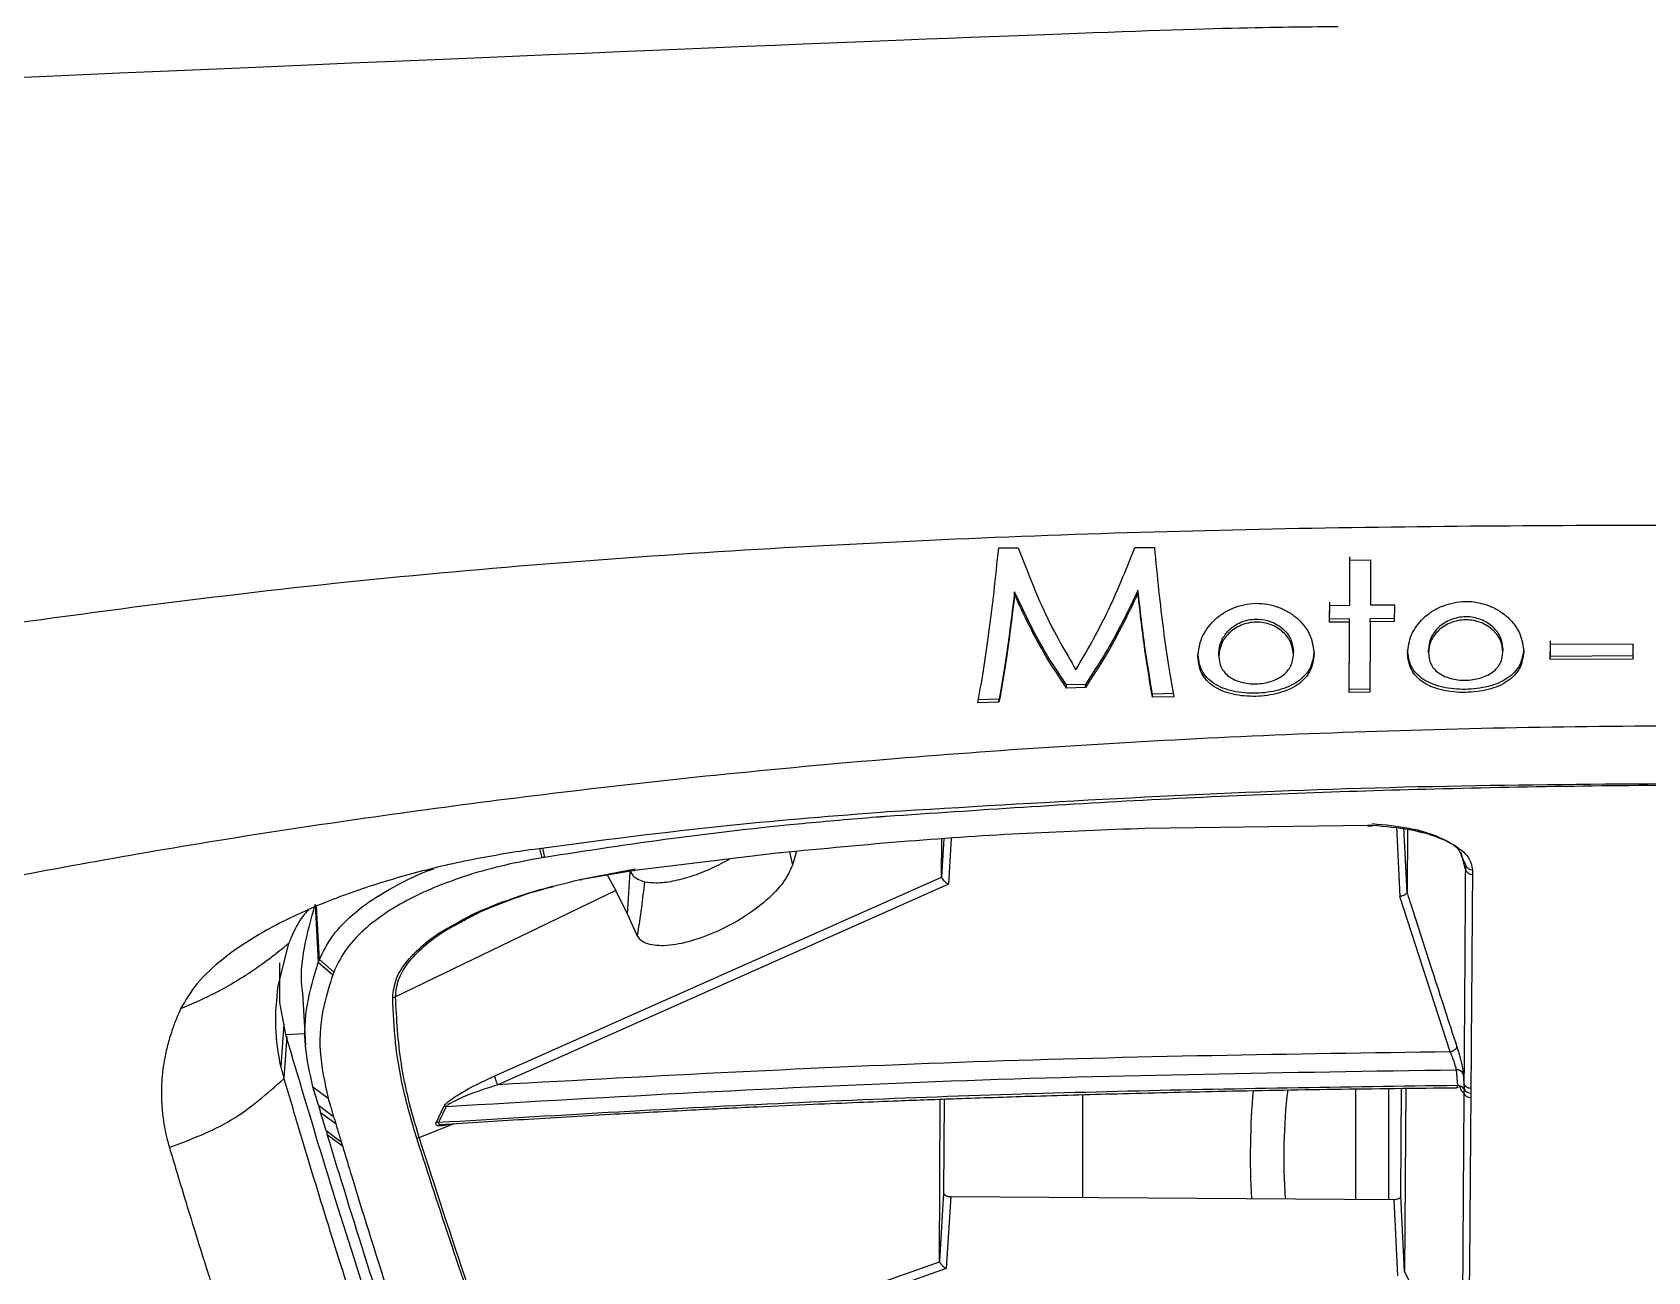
# Model space of a CAD drawing. Extents: x 832 to 912, y 781 to 934.
# Drawn here: x 847.507 to 851.958, y 874.417 to 877.831 of the extents above; entities that cross this region are included whole.
import ezdxf

# ---------------------------------------------------------------- set-up
doc = ezdxf.new("R2010")
doc.units = 0
doc.header["$MEASUREMENT"] = 0
doc.layers.add('1', color=4, linetype='Continuous')

# ---------------------------------------------------------------- blocks, each defined once
blk = doc.blocks.new('2026 SOVEREIGN HL')
at = {"layer": '1', "color": 3, "linetype": 'Continuous', "lineweight": 25}
for p, q in [((18.4408, 79.3167), (18.4945, 79.3167)), ((18.8161, 79.3175), (18.8698, 79.3177)), ((19.4078, 79.167), (19.4086, 79.2913)), ((19.4078, 79.1586), (19.4085, 79.2829)), ((19.4085, 79.2829), (19.4655, 79.2831)), ((19.4655, 79.2831), (19.4647, 79.1592)), ((18.4846, 79.1869), (18.4846, 79.1953)), ((18.8245, 79.1911), (18.8245, 79.1995)), ((19.3525, 79.1198), (19.3528, 79.1665)), ((19.3525, 79.1114), (19.3527, 79.1581)), ((19.3527, 79.1581), (19.4078, 79.1586)), ((19.4078, 79.1586), (19.4078, 79.167)), ((19.4647, 79.1592), (19.5309, 79.1598)), ((19.5309, 79.1598), (19.5306, 79.1134)), ((19.4075, 79.1205), (19.3525, 79.1198)), ((19.3525, 79.1114), (19.3525, 79.1198)), ((19.4075, 79.1121), (19.3525, 79.1114)), ((19.4075, 79.1121), (19.4075, 79.1205)), ((19.5307, 79.1218), (19.4645, 79.1211)), ((19.4645, 79.1127), (19.4645, 79.1211)), ((19.5306, 79.1134), (19.4645, 79.1127)), ((19.9606, 79.0091), (19.9609, 79.0515)), ((19.9607, 79.0175), (19.9609, 79.0599)), ((19.9609, 79.0515), (20.1882, 79.0524)), ((20.1882, 79.0524), (20.1879, 79.0102)), ((19.0471, 79.0183), (19.0472, 79.0267)), ((19.2528, 79.0221), (19.2529, 79.0305)), ((19.6245, 79.0274), (19.6246, 79.0358)), ((19.8302, 79.0294), (19.8303, 79.0378)), ((19.9606, 79.0091), (19.9607, 79.0175)), ((20.1879, 79.0102), (19.9606, 79.0091)), ((20.188, 79.0186), (19.9607, 79.0175)), ((18.6796, 78.9403), (18.6278, 78.9387)), ((18.6278, 78.9304), (18.6278, 78.9387)), ((18.6795, 78.9319), (18.6278, 78.9304)), ((18.6795, 78.9319), (18.6796, 78.9403)), ((18.8647, 78.9048), (18.8648, 78.9132)), ((18.9231, 78.9148), (18.8648, 78.9132)), ((19.4063, 78.9178), (19.4064, 78.9262)), ((19.4633, 78.9189), (19.4063, 78.9178)), ((19.4634, 78.9272), (19.4064, 78.9262)), ((18.4415, 78.8912), (18.3832, 78.8891)), ((18.4416, 78.8995), (18.3833, 78.8974)), ((18.4415, 78.8912), (18.4416, 78.8995)), ((18.923, 78.9065), (18.8647, 78.9048)), ((18.2899, 78.5156), (18.2831, 78.4101)), ((18.2831, 78.4101), (18.2837, 78.5151)), ((18.3102, 78.5169), (18.302, 78.3903)), ((18.8446, 78.5444), (19.4575, 78.5524)), ((19.4568, 78.551), (19.4706, 78.5509)), ((19.4575, 78.5524), (19.4713, 78.5524)), ((19.5364, 78.5487), (19.5462, 78.3562)), ((19.5658, 78.3673), (19.5567, 78.5462)), ((19.567, 78.5449), (19.5658, 78.3673)), ((17.1757, 78.4884), (17.1816, 78.4626)), ((17.184, 78.4894), (17.1896, 78.4639)), ((17.4369, 78.4288), (17.838, 78.4769)), ((17.8641, 78.4793), (17.8727, 78.4426)), ((17.8839, 78.4811), (17.8727, 78.4426)), ((19.7265, 78.4306), (19.7146, 78.4773)), ((19.7152, 78.4687), (19.7266, 78.4434)), ((17.2869, 78.4026), (17.4369, 78.4288)), ((17.2915, 78.404), (17.4389, 78.4318)), ((17.4176, 78.307), (17.4258, 78.4245)), ((19.7266, 78.4434), (19.7265, 78.4306)), ((19.7461, 78.4291), (19.746, 78.4163)), ((17.0525, 77.862), (18.2832, 78.409)), ((18.302, 78.3903), (17.0609, 77.8375)), ((17.362, 78.4157), (17.3862, 78.3727)), ((18.2832, 78.409), (18.2831, 78.4101)), ((16.5575, 78.334), (16.5662, 78.1748)), ((17.3862, 78.3727), (16.7789, 78.0801)), ((17.4176, 78.307), (17.3862, 78.3727)), ((19.6844, 77.9282), (19.5462, 78.3562)), ((16.5692, 78.1823), (16.5612, 78.3281)), ((17.4447, 78.2483), (17.4176, 78.307)), ((16.4556, 78.1091), (16.4851, 78.2275)), ((16.4598, 78.0642), (16.4606, 78.173)), ((16.5692, 78.1823), (16.5662, 78.1748)), ((16.5662, 78.1748), (16.6058, 78.14)), ((16.6086, 78.1474), (16.5692, 78.1823)), ((16.6086, 78.1474), (16.6058, 78.14)), ((16.5229, 78.0906), (16.531, 77.9462)), ((16.4766, 77.9757), (16.4598, 78.0642)), ((16.471, 78.0053), (16.4628, 77.8874)), ((16.4766, 77.9757), (16.5292, 77.9789)), ((16.4791, 77.9701), (16.4712, 77.8552)), ((16.4788, 77.9677), (16.4766, 77.9757)), ((19.7015, 77.8787), (19.7046, 77.8353)), ((19.7206, 77.8673), (19.7226, 77.8401)), ((16.5666, 77.781), (16.5515, 77.8316)), ((16.5515, 77.8315), (16.5931, 77.8006)), ((18.6719, 77.8101), (18.6719, 77.5268)), ((19.4236, 77.8259), (19.4236, 77.5221)), ((19.516, 77.5215), (19.516, 77.827)), ((19.5489, 77.5321), (19.5505, 77.8275)), ((19.5623, 77.8276), (19.5591, 77.3225)), ((19.7024, 77.8293), (19.7036, 77.83)), ((19.7043, 77.8303), (19.7074, 77.8318)), ((19.723, 77.8257), (19.7224, 77.8149)), ((19.7226, 77.8401), (19.723, 77.8257)), ((19.7416, 77.8275), (19.7413, 77.8148)), ((19.7413, 77.8148), (19.7414, 77.8023)), ((16.5666, 77.781), (16.6082, 77.75)), ((16.5666, 77.781), (16.5724, 77.7613)), ((16.5724, 77.7613), (16.614, 77.7303)), ((16.5875, 77.7113), (16.5724, 77.7613)), ((16.8907, 77.7325), (16.9116, 77.7771)), ((16.9186, 77.7778), (16.8976, 77.7331)), ((16.9186, 77.7778), (16.9116, 77.7771)), ((18.2773, 77.3514), (18.2797, 77.7976)), ((18.2905, 77.798), (18.2891, 77.5401)), ((16.5875, 77.7113), (16.6291, 77.6804)), ((16.5875, 77.7113), (16.5908, 77.7003)), ((16.8442, 77.6921), (16.9385, 77.7301)), ((16.5908, 77.7003), (16.6324, 77.6693)), ((18.2891, 77.5401), (18.2773, 77.3514)), ((19.5591, 77.3225), (19.5489, 77.5321)), ((18.3085, 77.5292), (18.2961, 77.331)), ((18.3085, 77.5292), (19.5293, 77.5214)), ((19.5293, 77.5214), (19.5395, 77.3111)), ((17.3587, 77.0254), (18.2775, 77.3498)), ((18.2961, 77.331), (17.3655, 77.0018)), ((18.2775, 77.3498), (18.2773, 77.3514)), ((19.5591, 77.3225), (19.6874, 77.067))]:
    blk.add_line(p, q, dxfattribs=at)
at = {"layer": '1', "color": 3, "linetype": 'Continuous', "lineweight": 25, "flags": 128}
for points in [[(18.8446, 78.5444), (18.8445, 78.5435), (18.8444, 78.543), (18.8443, 78.543), (18.8442, 78.5434), (18.8441, 78.5442), (18.8441, 78.5442)], [(17.4369, 78.4288), (17.4373, 78.4281), (17.4377, 78.4277), (17.438, 78.4276), (17.4383, 78.4278), (17.4385, 78.4283), (17.4386, 78.4288)]]:
    blk.add_lwpolyline(points, dxfattribs=at)
at = {"layer": '1', "color": 3, "linetype": 'Continuous', "lineweight": 25}
for centre, radius, start, end in [((19.7453, 78.4357), 0.0194, 195.1894, 272.3297), ((19.7453, 78.4485), 0.0194, 195.175, 272.3507), ((16.7693, 78.0986), 0.0209, 274.9616, 297.6493), ((19.7031, 77.8596), 0.0191, 23.72, 94.8132), ((19.7061, 77.8157), 0.0196, 30.6641, 94.1976), ((19.7407, 77.8219), 0.0196, 201.0292, 272.1141), ((19.7408, 77.8348), 0.0201, 207.1461, 271.2708), ((16.896, 77.7131), 0.0201, 85.3409, 105.3336), ((16.8345, 77.7115), 0.0216, 277.255, 296.5104)]:
    blk.add_arc(centre, radius, start, end, dxfattribs=at)
for centre, major_axis, ratio, start_param, end_param in [((19.4099, 77.6388), (0, 0.7666), 0.360186, 1.329404, 1.722035), ((19.5023, 77.6388), (0, 0.6667), 0.414214, 1.290415, 1.746021)]:
    blk.add_ellipse(centre, major_axis=major_axis, ratio=ratio, start_param=start_param, end_param=end_param, dxfattribs=at)
for points, knots in [([(19.376, 80.7516), (19.3721, 80.7516), (19.0536, 80.7508), (18.7356, 80.7413), (15.4341, 80.5986)], [0, 0, 0, 0, 0.012484, 1, 1, 1, 1]), ([(25.9793, 78.9836), (25.5816, 79.0441), (24.7901, 79.1645), (23.5959, 79.2683), (22.407, 79.3398), (21.219, 79.3744), (20.0393, 79.3814), (18.8671, 79.3659), (17.7013, 79.314), (16.5306, 79.2213), (15.7537, 79.1123), (15.363, 79.0574)], [0, 0, 0, 0, 0.113392, 0.225638, 0.337341, 0.448782, 0.560233, 0.669481, 0.778832, 0.888788, 1, 1, 1, 1]), ([(18.3832, 78.8891), (18.3884, 78.9181), (18.3989, 78.9763), (18.414, 79.0806), (18.4283, 79.194), (18.4366, 79.2757), (18.4408, 79.3167)], [0, 0, 0, 0, 0.249015, 0.49992, 0.74943, 1, 1, 1, 1]), ([(18.4945, 79.3167), (18.5186, 79.2542), (18.5668, 79.1289), (18.6246, 79.03), (18.6536, 78.9805)], [0, 0, 0, 0, 0.498978, 1, 1, 1, 1]), ([(18.6536, 78.9805), (18.6827, 79.0306), (18.7411, 79.1312), (18.7911, 79.2553), (18.8161, 79.3175)], [0, 0, 0, 0, 0.498622, 1, 1, 1, 1]), ([(18.8698, 79.3177), (18.8736, 79.2778), (18.8811, 79.198), (18.8942, 79.0886), (18.9082, 78.9887), (18.9181, 78.9339), (18.923, 78.9065)], [0, 0, 0, 0, 0.250829, 0.500688, 0.74947, 1, 1, 1, 1]), ([(18.4846, 79.1869), (18.4778, 79.1314), (18.4642, 79.0203), (18.4491, 78.9342), (18.4415, 78.8912)], [0, 0, 0, 0, 0.499749, 1, 1, 1, 1]), ([(18.4846, 79.1953), (18.4778, 79.1398), (18.4643, 79.0287), (18.4491, 78.9426), (18.4416, 78.8995)], [0, 0, 0, 0, 0.499751, 1, 1, 1, 1]), ([(18.6278, 78.9387), (18.6028, 78.9761), (18.5525, 79.0509), (18.5073, 79.1471), (18.4846, 79.1953)], [0, 0, 0, 0, 0.498907, 1, 1, 1, 1]), ([(18.6278, 78.9304), (18.6027, 78.9677), (18.5525, 79.0425), (18.5072, 79.1387), (18.4846, 79.1869)], [0, 0, 0, 0, 0.498905, 1, 1, 1, 1]), ([(18.8245, 79.1911), (18.8014, 79.1431), (18.7552, 79.0473), (18.7047, 78.9703), (18.6795, 78.9319)], [0, 0, 0, 0, 0.5009594, 1, 1, 1, 1]), ([(18.8245, 79.1995), (18.8014, 79.1515), (18.7553, 79.0557), (18.7048, 78.9787), (18.6796, 78.9403)], [0, 0, 0, 0, 0.500962, 1, 1, 1, 1]), ([(18.8648, 78.9132), (18.8576, 78.9543), (18.8433, 79.0366), (18.8308, 79.1451), (18.8245, 79.1995)], [0, 0, 0, 0, 0.499172, 1, 1, 1, 1]), ([(18.8647, 78.9048), (18.8575, 78.9459), (18.8432, 79.0282), (18.8307, 79.1368), (18.8245, 79.1911)], [0, 0, 0, 0, 0.499172, 1, 1, 1, 1]), ([(18.9895, 79.0172), (18.9916, 79.0343), (18.9959, 79.0686), (19.0247, 79.1098), (19.0568, 79.1358), (19.0851, 79.1509), (19.1162, 79.1608), (19.1489, 79.1648), (19.1817, 79.162), (19.2131, 79.1533), (19.2419, 79.1392), (19.2746, 79.1143), (19.3038, 79.074), (19.3078, 79.04), (19.3098, 79.023)], [0, 0, 0, 0, 0.124958, 0.249239, 0.312044, 0.374666, 0.437085, 0.499408, 0.561767, 0.624249, 0.686964, 0.749972, 0.874712, 1, 1, 1, 1]), ([(19.5669, 79.0267), (19.5691, 79.0435), (19.5734, 79.077), (19.6024, 79.1173), (19.6346, 79.1424), (19.6631, 79.1569), (19.6941, 79.1664), (19.7268, 79.17), (19.7594, 79.167), (19.7907, 79.1583), (19.8193, 79.1443), (19.8519, 79.1198), (19.8812, 79.0799), (19.8852, 79.0466), (19.8872, 79.0299)], [0, 0, 0, 0, 0.125007, 0.249247, 0.311997, 0.374623, 0.437087, 0.499443, 0.56182, 0.624323, 0.687036, 0.750014, 0.87473, 1, 1, 1, 1]), ([(19.2528, 79.0221), (19.2516, 79.033), (19.2491, 79.0548), (19.2306, 79.0802), (19.2098, 79.096), (19.1914, 79.105), (19.1712, 79.1107), (19.15, 79.1125), (19.1287, 79.1101), (19.1086, 79.1037), (19.0903, 79.0941), (19.0696, 79.0776), (19.0512, 79.0514), (19.0485, 79.0294), (19.0471, 79.0183)], [0, 0, 0, 0, 0.124876, 0.249119, 0.311987, 0.374595, 0.436946, 0.499215, 0.561518, 0.624034, 0.686862, 0.749858, 0.874606, 1, 1, 1, 1]), ([(19.0472, 79.0267), (19.0484, 79.0377), (19.0499, 79.0505), (19.06, 79.0717), (19.071, 79.087), (19.0898, 79.1022), (19.108, 79.1119), (19.1282, 79.1184), (19.1427, 79.1201), (19.1522, 79.1202), (19.1656, 79.12), (19.186, 79.1158), (19.2102, 79.1045), (19.2313, 79.0878), (19.2492, 79.062), (19.2516, 79.0414), (19.2529, 79.0305)], [0, 0, 0, 0, 0.1242737, 0.1452649, 0.2489044, 0.3115629, 0.3740749, 0.4368595, 0.4994065, 0.5017728, 0.5209905, 0.6177473, 0.6832591, 0.7645446, 0.874671, 1, 1, 1, 1]), ([(19.4063, 78.9178), (19.4065, 78.9464), (19.4068, 79.0037), (19.4073, 79.0759), (19.4075, 79.1121)], [0, 0, 0, 0, 0.499928, 1, 1, 1, 1]), ([(19.4064, 78.9262), (19.4066, 78.9548), (19.4069, 79.0121), (19.4073, 79.0843), (19.4075, 79.1205)], [0, 0, 0, 0, 0.499931, 1, 1, 1, 1]), ([(19.4645, 79.1127), (19.4642, 79.0768), (19.4638, 79.0046), (19.4635, 78.9475), (19.4633, 78.9189)], [0, 0, 0, 0, 0.49829, 1, 1, 1, 1]), ([(19.8302, 79.0294), (19.8289, 79.0402), (19.8264, 79.0616), (19.8079, 79.0866), (19.7872, 79.1022), (19.7689, 79.1111), (19.7488, 79.1168), (19.7276, 79.1188), (19.7064, 79.1166), (19.6863, 79.1106), (19.6679, 79.1013), (19.6472, 79.0853), (19.6287, 79.0598), (19.6259, 79.0382), (19.6245, 79.0274)], [0, 0, 0, 0, 0.124906, 0.249148, 0.311991, 0.374599, 0.436977, 0.499263, 0.561575, 0.624081, 0.686881, 0.749877, 0.874626, 1, 1, 1, 1]), ([(19.8303, 79.0378), (19.829, 79.0485), (19.8265, 79.0699), (19.808, 79.095), (19.7873, 79.1106), (19.7689, 79.1195), (19.7488, 79.1252), (19.7277, 79.1272), (19.7065, 79.125), (19.6863, 79.119), (19.668, 79.1097), (19.6472, 79.0937), (19.6287, 79.0682), (19.626, 79.0466), (19.6246, 79.0358)], [0, 0, 0, 0, 0.124906, 0.249149, 0.311991, 0.3746, 0.436979, 0.499265, 0.561577, 0.624081, 0.686885, 0.749881, 0.874631, 1, 1, 1, 1]), ([(19.3098, 79.023), (19.3077, 79.0072), (19.3045, 78.9834), (19.2853, 78.9566), (19.2656, 78.9394), (19.2407, 78.9258), (19.2028, 78.9125), (19.1493, 78.905), (19.0958, 78.9097), (19.0579, 78.9212), (19.0329, 78.9338), (19.0133, 78.9505), (18.9943, 78.977), (18.9914, 79.0011), (18.9895, 79.0172)], [0, 0, 0, 0, 0.1251492, 0.1873969, 0.2497226, 0.3122765, 0.3748796, 0.499699, 0.6243078, 0.6867824, 0.7494157, 0.8119703, 0.8744512, 1, 1, 1, 1]), ([(19.3099, 79.0314), (19.3078, 79.0155), (19.3046, 78.9918), (19.2853, 78.965), (19.2657, 78.9478), (19.2408, 78.9342), (19.2029, 78.9209), (19.1494, 78.9134), (19.0959, 78.9181), (19.0579, 78.9295), (19.033, 78.9422), (19.0134, 78.9589), (18.9943, 78.9854), (18.9915, 79.0095), (18.9896, 79.0255)], [0, 0, 0, 0, 0.125152, 0.1874, 0.249725, 0.312279, 0.374882, 0.499701, 0.624309, 0.686784, 0.749417, 0.811971, 0.874455, 1, 1, 1, 1]), ([(19.0471, 79.0183), (19.0483, 79.0078), (19.05, 78.992), (19.0619, 78.9738), (19.0741, 78.9621), (19.0899, 78.9527), (19.1084, 78.9461), (19.1285, 78.9423), (19.1494, 78.9414), (19.1704, 78.9434), (19.1904, 78.9481), (19.2089, 78.9554), (19.23, 78.9685), (19.2488, 78.9906), (19.2515, 79.0116), (19.2528, 79.0221)], [0, 0, 0, 0, 0.124938, 0.187075, 0.249506, 0.312227, 0.374781, 0.437295, 0.499738, 0.562163, 0.624649, 0.687245, 0.750124, 0.87468, 1, 1, 1, 1]), ([(19.8872, 79.0299), (19.8851, 79.0143), (19.8819, 78.9909), (19.8625, 78.9649), (19.8429, 78.9482), (19.818, 78.9351), (19.78, 78.9226), (19.7266, 78.9159), (19.6732, 78.921), (19.6353, 78.9325), (19.6104, 78.945), (19.5908, 78.9614), (19.5717, 78.9874), (19.5688, 79.011), (19.5669, 79.0267)], [0, 0, 0, 0, 0.1251623, 0.1874184, 0.2497229, 0.3122488, 0.3748465, 0.4997018, 0.6243018, 0.6867754, 0.7494445, 0.8120356, 0.8745142, 1, 1, 1, 1]), ([(19.8873, 79.0383), (19.8851, 79.0227), (19.8819, 78.9993), (19.8626, 78.9732), (19.843, 78.9565), (19.818, 78.9435), (19.7801, 78.931), (19.7267, 78.9242), (19.6733, 78.9293), (19.6354, 78.9409), (19.6105, 78.9534), (19.5909, 78.9698), (19.5718, 78.9958), (19.5689, 79.0194), (19.567, 79.0351)], [0, 0, 0, 0, 0.125163, 0.187419, 0.249723, 0.312249, 0.374845, 0.499702, 0.624302, 0.686777, 0.749444, 0.812036, 0.874517, 1, 1, 1, 1]), ([(19.6245, 79.0274), (19.6257, 79.0171), (19.6275, 79.0016), (19.6393, 78.9838), (19.6516, 78.9722), (19.6674, 78.963), (19.6858, 78.9564), (19.7058, 78.9525), (19.7268, 78.9514), (19.7477, 78.9531), (19.7677, 78.9574), (19.7862, 78.9644), (19.8073, 78.977), (19.8261, 78.9986), (19.8288, 79.0191), (19.8302, 79.0294)], [0, 0, 0, 0, 0.12495, 0.187103, 0.249535, 0.312244, 0.374808, 0.437331, 0.499774, 0.562206, 0.624699, 0.687286, 0.750133, 0.874663, 1, 1, 1, 1]), ([(25.9738, 78.2683), (25.8183, 78.3012), (25.5041, 78.3676), (25.0248, 78.4557), (24.5339, 78.5361), (24.0315, 78.6073), (23.5323, 78.6673), (22.9502, 78.7253), (22.2747, 78.7761), (21.4811, 78.8132), (20.7603, 78.8271), (20.1317, 78.826), (19.6142, 78.8162), (19.1128, 78.7978), (18.6279, 78.7713), (18.145, 78.7361), (17.5583, 78.6821), (16.871, 78.5999), (16.1015, 78.4838), (15.6003, 78.3867), (15.3533, 78.3389)], [0, 0, 0, 0, 0.044709, 0.090349, 0.13691, 0.184379, 0.232745, 0.277954, 0.348418, 0.422679, 0.500679, 0.550525, 0.598903, 0.645795, 0.691185, 0.735062, 0.781563, 0.856423, 0.929252, 1, 1, 1, 1]), ([(26.7869, 78.6322), (26.7778, 78.6058), (26.7597, 78.5531), (26.7322, 78.473), (26.7045, 78.3922), (26.6765, 78.3107), (26.6482, 78.2285), (26.6226, 78.1547), (26.6017, 78.0944), (26.5843, 78.0445), (26.5655, 77.991), (26.5419, 77.9239), (26.5128, 77.8417), (26.4845, 77.7624), (26.4584, 77.69), (26.436, 77.6282), (26.414, 77.5679), (26.3936, 77.5125), (26.3756, 77.4639), (26.3436, 77.3781), (26.2982, 77.2574), (26.2418, 77.1109), (26.2028, 77.0109), (26.1779, 76.9479), (26.1636, 76.9119), (26.1475, 76.8714), (26.1319, 76.8323), (26.1063, 76.7685), (26.0725, 76.6851), (26.0323, 76.5871), (25.9992, 76.5072), (25.9735, 76.4456), (25.9554, 76.4025), (25.9435, 76.3742), (25.9312, 76.3448), (25.9149, 76.3064), (25.8929, 76.2546), (25.8686, 76.1976), (25.8319, 76.112), (25.7801, 75.9925), (25.7235, 75.8631), (25.6794, 75.7635), (25.6514, 75.7003), (25.6281, 75.6482), (25.6027, 75.5913), (25.5745, 75.5287), (25.5437, 75.4602), (25.4961, 75.3553), (25.4322, 75.2151), (25.356, 75.0493), (25.2829, 74.8915), (25.2133, 74.7418), (25.1427, 74.5909), (25.0268, 74.3442), (24.8623, 73.9968), (24.6433, 73.5391), (24.476, 73.1945), (24.3713, 72.9819), (24.3328, 72.9038), (24.2915, 72.8207), (24.2499, 72.7375), (24.2138, 72.6658), (24.1867, 72.612), (24.161, 72.5613), (24.1311, 72.5027), (24.0959, 72.434), (24.0586, 72.3617), (24.0202, 72.2879), (23.9829, 72.2167), (23.948, 72.1507), (23.9119, 72.0831), (23.876, 72.0164), (23.8374, 71.9457), (23.8014, 71.8805), (23.7604, 71.8073), (23.7167, 71.7304), (23.674, 71.6568), (23.6422, 71.6028), (23.6205, 71.5666), (23.5953, 71.5249), (23.5708, 71.4849), (23.5441, 71.4423), (23.5246, 71.4113), (23.5048, 71.3804), (23.4848, 71.3497), (23.4646, 71.319), (23.4441, 71.2884), (23.4296, 71.2672), (23.4167, 71.2483), (23.3742, 71.187), (23.2934, 71.0765), (23.1702, 70.9298), (23.034, 70.7951), (22.876, 70.6713), (22.6885, 70.5598), (22.5175, 70.4902), (22.3845, 70.4512), (22.3026, 70.4315), (22.2134, 70.4143), (22.1209, 70.4004), (22.0281, 70.39), (21.901, 70.3796), (21.7414, 70.3726), (21.5867, 70.3703), (21.4847, 70.3698), (21.4209, 70.3698), (21.3426, 70.37), (21.2546, 70.3706), (21.1687, 70.3713), (21.0934, 70.3718), (21.0181, 70.3724), (20.9394, 70.3729), (20.8571, 70.3734), (20.7713, 70.3737), (20.5951, 70.3742), (20.4343, 70.3739), (20.2901, 70.3734), (20.2506, 70.3733), (20.211, 70.3732), (20.1716, 70.3731), (20.1321, 70.373), (20.0927, 70.3729), (20.056, 70.3729), (20.0115, 70.3728), (19.9491, 70.3729), (19.856, 70.3733), (19.7666, 70.3743), (19.6856, 70.376), (19.6178, 70.378), (19.5339, 70.3814), (19.4279, 70.3877), (19.304, 70.3987), (19.1677, 70.4174), (19.0313, 70.4448), (18.9062, 70.4802), (18.7997, 70.5191), (18.7108, 70.558), (18.6299, 70.5993), (18.5554, 70.6429), (18.4421, 70.7173), (18.3541, 70.7885), (18.2845, 70.8539), (18.2633, 70.8745), (18.2425, 70.8953), (18.2221, 70.9164), (18.202, 70.9377), (18.1873, 70.9539), (18.1676, 70.9759), (18.1075, 71.0448), (18.0205, 71.1563), (17.9094, 71.3151), (17.8108, 71.4681), (17.7155, 71.6256), (17.6275, 71.7773), (17.5254, 71.9595), (17.4045, 72.1835), (17.2799, 72.4221), (17.1549, 72.6675), (17.0376, 72.9024), (16.917, 73.1474), (16.7896, 73.409), (16.6529, 73.6929), (16.5147, 73.9822), (16.4216, 74.1787), (16.3703, 74.2874), (16.3543, 74.3213), (16.3383, 74.3551), (16.3224, 74.3889), (16.3066, 74.4226), (16.2872, 74.4638), (16.2617, 74.5181), (16.2276, 74.591), (16.1889, 74.6737), (16.1467, 74.7643), (16.1017, 74.861), (16.054, 74.9641), (16.0083, 75.0631), (15.9667, 75.1536), (15.9292, 75.2355), (15.893, 75.3149), (15.8517, 75.4059), (15.8057, 75.5076), (15.7537, 75.6234), (15.7016, 75.7401), (15.6271, 75.9085), (15.5672, 76.0458), (15.5241, 76.1458), (15.5167, 76.1631), (15.5115, 76.1751), (15.5049, 76.1906), (15.4967, 76.2096), (15.4829, 76.242), (15.4619, 76.2911), (15.4326, 76.3603), (15.4071, 76.4211), (15.3868, 76.4697), (15.3733, 76.5021), (15.3592, 76.536), (15.3445, 76.5714), (15.3293, 76.6083), (15.3135, 76.6467), (15.2625, 76.7716), (15.1787, 76.9804), (15.072, 77.2556), (15.003, 77.4395), (14.967, 77.5371), (14.9581, 77.5612), (14.9492, 77.5853), (14.9404, 77.6093), (14.9317, 77.6333), (14.9229, 77.6572), (14.9143, 77.6811), (14.9039, 77.7096), (14.8898, 77.7486), (14.87, 77.8039), (14.8459, 77.8712), (14.8185, 77.9486), (14.7976, 78.0076), (14.7834, 78.0483), (14.7769, 78.0669), (14.7702, 78.0859), (14.7634, 78.1054), (14.7565, 78.1253), (14.7494, 78.1457), (14.7422, 78.1664), (14.7321, 78.1954), (14.7178, 78.2368), (14.6977, 78.2948), (14.6732, 78.3658), (14.6444, 78.4495), (14.6114, 78.5456), (14.5882, 78.6129), (14.5759, 78.6487)], [0, 0, 0, 0, 0.006376, 0.012733, 0.019071, 0.025389, 0.031687, 0.037966, 0.042161, 0.045261, 0.049134, 0.054072, 0.060066, 0.067106, 0.071207, 0.075589, 0.08025, 0.083951, 0.087213, 0.090393, 0.101775, 0.111974, 0.119987, 0.121675, 0.124434, 0.127085, 0.129628, 0.132064, 0.139511, 0.145752, 0.1508, 0.154667, 0.157361, 0.158889, 0.159955, 0.162839, 0.166033, 0.169535, 0.173342, 0.181699, 0.191205, 0.196491, 0.199317, 0.202306, 0.20561, 0.209227, 0.213153, 0.217388, 0.227187, 0.236868, 0.244991, 0.253067, 0.261096, 0.269078, 0.291893, 0.314283, 0.336221, 0.340224, 0.343303, 0.346792, 0.351416, 0.354405, 0.356285, 0.358503, 0.361054, 0.363937, 0.367423, 0.37038, 0.373405, 0.376499, 0.378736, 0.38192, 0.384861, 0.387559, 0.390018, 0.393912, 0.39702, 0.399031, 0.4005, 0.401433, 0.404109, 0.405365, 0.406618, 0.407868, 0.409114, 0.410356, 0.411595, 0.412832, 0.412944, 0.413887, 0.420302, 0.426471, 0.432333, 0.43821, 0.444624, 0.451351, 0.45371, 0.456132, 0.45829, 0.461164, 0.463768, 0.465894, 0.471521, 0.476709, 0.478413, 0.479762, 0.481871, 0.484746, 0.486875, 0.488808, 0.490835, 0.492957, 0.495174, 0.497485, 0.49989, 0.509408, 0.510474, 0.51154, 0.512605, 0.513669, 0.514732, 0.515793, 0.516853, 0.517702, 0.519386, 0.5219, 0.525229, 0.526617, 0.528452, 0.530723, 0.533413, 0.537067, 0.540818, 0.544629, 0.548471, 0.551559, 0.554117, 0.556693, 0.559356, 0.56164, 0.568675, 0.569592, 0.570509, 0.571428, 0.572348, 0.57327, 0.574195, 0.574425, 0.576079, 0.58294, 0.588202, 0.595413, 0.601481, 0.607347, 0.613957, 0.623973, 0.635365, 0.644432, 0.655956, 0.666626, 0.677801, 0.692432, 0.707254, 0.72045, 0.722189, 0.723929, 0.725672, 0.727418, 0.729166, 0.730916, 0.733845, 0.73767, 0.742398, 0.746974, 0.752173, 0.758003, 0.763784, 0.768457, 0.773024, 0.777485, 0.781838, 0.788458, 0.794902, 0.801871, 0.808873, 0.824676, 0.826593, 0.827111, 0.827844, 0.828791, 0.829954, 0.831332, 0.834738, 0.839014, 0.844167, 0.846102, 0.848137, 0.850274, 0.852512, 0.854852, 0.857295, 0.859841, 0.878794, 0.89797, 0.915028, 0.916713, 0.918399, 0.920087, 0.921777, 0.923468, 0.925161, 0.926855, 0.928552, 0.931244, 0.935206, 0.940445, 0.945841, 0.952154, 0.953503, 0.954887, 0.956307, 0.957763, 0.959255, 0.960783, 0.962347, 0.963948, 0.967342, 0.971772, 0.977243, 0.983765, 0.991347, 1, 1, 1, 1]), ([(20.6658, 78.6625), (20.5975, 78.6627), (20.2558, 78.6636), (19.6622, 78.6552), (18.8851, 78.6272), (18.3822, 78.5934), (18.1306, 78.5764)], [0, 0, 0, 0, 0.080791, 0.403979, 0.701901, 1, 1, 1, 1]), ([(18.1334, 78.5899), (18.5551, 78.6151), (19.3985, 78.6655), (20.2434, 78.6673), (20.6658, 78.6682)], [0, 0, 0, 0, 0.499989, 1, 1, 1, 1]), ([(17.1546, 78.4858), (17.3365, 78.5099), (17.6613, 78.5529), (17.9891, 78.5786), (18.1334, 78.5899)], [0, 0, 0, 0, 0.559965, 1, 1, 1, 1]), ([(18.1033, 78.5744), (18.0353, 78.5687), (17.848, 78.553), (17.5422, 78.5178), (17.3073, 78.4819), (17.1896, 78.4639)], [0, 0, 0, 0, 0.221058, 0.609774, 1, 1, 1, 1]), ([(18.1306, 78.5764), (18.1261, 78.5761), (18.1169, 78.5754), (18.1078, 78.5747), (18.1033, 78.5744)], [0, 0, 0, 0, 0.499963, 1, 1, 1, 1]), ([(19.4693, 78.5569), (19.5048, 78.5536), (19.5758, 78.5472), (19.6584, 78.5203), (19.707, 78.4926), (19.7134, 78.4738), (19.7152, 78.4687)], [0, 0, 0, 0, 0.296141, 0.592492, 0.888803, 1, 1, 1, 1]), ([(17.838, 78.4769), (17.9559, 78.4883), (18.182, 78.51), (18.5179, 78.5322), (18.7356, 78.5403), (18.8446, 78.5444)], [0, 0, 0, 0, 0.352415, 0.676108, 1, 1, 1, 1]), ([(19.4575, 78.5524), (19.4574, 78.5518), (19.4571, 78.5507), (19.4569, 78.5511), (19.4568, 78.5512)], [0, 0, 0, 0, 0.609057, 1, 1, 1, 1]), ([(19.4703, 78.5512), (19.4704, 78.551), (19.4707, 78.5505), (19.4711, 78.5516), (19.4713, 78.5524)], [0, 0, 0, 0, 0.300926, 1, 1, 1, 1]), ([(19.4713, 78.5524), (19.5061, 78.5493), (19.5728, 78.5434), (19.6586, 78.5191), (19.7121, 78.4897), (19.7412, 78.4582), (19.7444, 78.4392), (19.7461, 78.4291)], [0, 0, 0, 0, 0.230388, 0.441245, 0.685502, 0.832403, 1, 1, 1, 1]), ([(15.0751, 78.4922), (15.0792, 78.475), (15.0875, 78.4401), (15.1005, 78.3883), (15.1139, 78.3355), (15.1275, 78.283), (15.1413, 78.2308), (15.1552, 78.179), (15.177, 78.099), (15.2072, 77.9915), (15.2487, 77.8486), (15.2923, 77.7031), (15.3378, 77.556), (15.3803, 77.422), (15.4194, 77.3014), (15.4546, 77.1946), (15.4872, 77.0969), (15.5173, 77.0082), (15.5464, 76.9231), (15.5805, 76.8245), (15.6233, 76.7023), (15.6771, 76.5512), (15.7399, 76.3776), (15.8128, 76.1802), (15.8964, 75.9578), (15.9899, 75.7142), (16.0936, 75.4493), (16.208, 75.163), (16.336, 74.849), (16.4688, 74.5287), (16.5627, 74.3081), (16.6063, 74.2055)], [0, 0, 0, 0, 0.016662, 0.03375, 0.050646, 0.067232, 0.083489, 0.099429, 0.115051, 0.156381, 0.195322, 0.238566, 0.278427, 0.314906, 0.34462, 0.371636, 0.395956, 0.417579, 0.436876, 0.4578, 0.488333, 0.523236, 0.562511, 0.606155, 0.654167, 0.706546, 0.759931, 0.817198, 0.878345, 0.943379, 1, 1, 1, 1]), ([(17.1546, 78.4858), (17.0957, 78.4763), (16.9779, 78.4574), (16.811, 78.4168), (16.6564, 78.3686), (16.518, 78.313), (16.3987, 78.2517), (16.3018, 78.1859), (16.2274, 78.117), (16.2005, 78.0702), (16.1869, 78.0466)], [0, 0, 0, 0, 0.12428, 0.248247, 0.372116, 0.496165, 0.620695, 0.746003, 0.872375, 1, 1, 1, 1]), ([(17.838, 78.4769), (17.8382, 78.4764), (17.8386, 78.4754), (17.8389, 78.4755), (17.839, 78.4767), (17.839, 78.477)], [0, 0, 0, 0, 0.390787, 0.797662, 1, 1, 1, 1]), ([(16.5692, 78.1823), (16.5791, 78.2028), (16.598, 78.242), (16.6488, 78.2977), (16.7117, 78.3476), (16.7885, 78.3912), (16.8465, 78.4195), (16.8817, 78.4317), (16.8844, 78.4326)], [0, 0, 0, 0, 0.230406, 0.441012, 0.634222, 0.814071, 0.985997, 1, 1, 1, 1]), ([(17.1816, 78.4626), (17.1469, 78.4561), (17.0774, 78.4431), (16.9812, 78.4163), (16.8941, 78.3852), (16.815, 78.3492), (16.7465, 78.3087), (16.6852, 78.2606), (16.6363, 78.2064), (16.6179, 78.167), (16.6086, 78.1474)], [0, 0, 0, 0, 0.110457, 0.220941, 0.331123, 0.441368, 0.563218, 0.68516, 0.842496, 1, 1, 1, 1]), ([(17.1896, 78.4639), (17.1888, 78.4637), (17.1873, 78.4635), (17.1846, 78.4631), (17.1827, 78.4628), (17.1816, 78.4626)], [0, 0, 0, 0, 0.2806086, 0.5612813, 1, 1, 1, 1]), ([(17.4258, 78.4245), (17.4278, 78.4208), (17.4351, 78.4075), (17.4524, 78.4013), (17.4648, 78.3969)], [0, 0, 0, 0, 0.282012, 1, 1, 1, 1]), ([(17.8727, 78.4426), (17.8657, 78.4268), (17.8515, 78.3952), (17.8014, 78.3437), (17.7382, 78.2971), (17.6662, 78.2585), (17.5926, 78.2311), (17.5242, 78.218), (17.4796, 78.2219), (17.4544, 78.2336), (17.448, 78.2434), (17.4447, 78.2483)], [0, 0, 0, 0, 0.11797, 0.236892, 0.357263, 0.481237, 0.608761, 0.738395, 0.869653, 0.935033, 1, 1, 1, 1]), ([(17.4648, 78.3969), (17.4753, 78.3954), (17.4979, 78.3922), (17.5424, 78.3976), (17.5941, 78.4114), (17.6485, 78.432), (17.6847, 78.4513), (17.7022, 78.4607)], [0, 0, 0, 0, 0.177941, 0.383894, 0.591382, 0.802738, 1, 1, 1, 1]), ([(19.7265, 78.4306), (19.7259, 78.3352), (19.7247, 78.1449), (19.7233, 77.9416), (19.7226, 77.8401)], [0, 0, 0, 0, 0.501212, 1, 1, 1, 1]), ([(16.9507, 78.2846), (16.9599, 78.2899), (16.9923, 78.3084), (17.0629, 78.3378), (17.1646, 78.3734), (17.2447, 78.3925), (17.2869, 78.4026)], [0, 0, 0, 0, 0.108647, 0.379984, 0.672935, 1, 1, 1, 1]), ([(16.9586, 78.2854), (16.9699, 78.2919), (17.0057, 78.3123), (17.0814, 78.3427), (17.1564, 78.3693), (17.2038, 78.3813), (17.2146, 78.384)], [0, 0, 0, 0, 0.167134, 0.530387, 0.893344, 1, 1, 1, 1]), ([(17.2869, 78.4026), (17.2874, 78.4022), (17.2884, 78.4015), (17.2896, 78.4015), (17.2907, 78.4023), (17.2912, 78.4034), (17.2915, 78.404)], [0, 0, 0, 0, 0.251004, 0.505127, 0.756511, 1, 1, 1, 1]), ([(17.4647, 78.3969), (17.4621, 78.3729), (17.4565, 78.322), (17.4488, 78.2738), (17.4447, 78.2483)], [0, 0, 0, 0, 0.470195, 1, 1, 1, 1]), ([(18.2832, 78.409), (18.2836, 78.4078), (18.2846, 78.4052), (18.2888, 78.4003), (18.2948, 78.395), (18.2995, 78.3919), (18.302, 78.3903)], [0, 0, 0, 0, 0.214522, 0.459794, 0.708415, 1, 1, 1, 1]), ([(19.746, 78.4163), (19.7454, 78.3214), (19.744, 78.1316), (19.7424, 77.9289), (19.7416, 77.8275)], [0, 0, 0, 0, 0.500016, 1, 1, 1, 1]), ([(15.3533, 78.3389), (15.3561, 78.324), (15.362, 78.2934), (15.3733, 78.2468), (15.3846, 78.1985), (15.3965, 78.1496), (15.4088, 78.1), (15.4216, 78.0499), (15.4347, 77.9991), (15.472, 77.8572), (15.5366, 77.6264), (15.6381, 77.29), (15.7535, 76.9301), (15.8889, 76.5313), (16.0473, 76.0901), (16.2216, 75.6266), (16.3522, 75.2983), (16.4174, 75.1341)], [0, 0, 0, 0, 0.01857, 0.03808, 0.057718, 0.077378, 0.097021, 0.116659, 0.136293, 0.155925, 0.279289, 0.389406, 0.499519, 0.624641, 0.749759, 0.87488, 1, 1, 1, 1]), ([(16.5233, 78.091), (16.5231, 78.0923), (16.5164, 78.1325), (16.5246, 78.2164), (16.5465, 78.2947), (16.5575, 78.334)], [0, 0, 0, 0, 0.017354, 0.506696, 1, 1, 1, 1]), ([(19.5658, 78.3673), (19.5656, 78.3667), (19.5654, 78.3655), (19.5636, 78.3632), (19.56, 78.3604), (19.5549, 78.3583), (19.5501, 78.3569), (19.5475, 78.3565), (19.5462, 78.3562)], [0, 0, 0, 0, 0.139876, 0.272434, 0.507825, 0.738331, 0.866325, 1, 1, 1, 1]), ([(19.5658, 78.3673), (19.5662, 78.366), (19.5697, 78.3551), (19.5927, 78.283), (19.6378, 78.1422), (19.6806, 78.0114), (19.7034, 77.9416)], [0, 0, 0, 0, 0.0093, 0.077023, 0.507619, 1, 1, 1, 1]), ([(27.1345, 78.2824), (27.1336, 78.2798), (27.1302, 78.2697), (27.1226, 78.2476), (27.0998, 78.1814), (27.0659, 78.083), (27.0242, 77.9613), (26.9858, 77.8503), (26.948, 77.7413), (26.9091, 77.6301), (26.8686, 77.5149), (26.8258, 77.3945), (26.7792, 77.265), (26.7306, 77.1321), (26.6396, 76.8865), (26.4994, 76.522), (26.3036, 76.0418), (26.0993, 75.5652), (25.8903, 75.0954), (25.6687, 74.6122), (25.4711, 74.1909), (25.3051, 73.8414), (25.1746, 73.569), (25.0417, 73.2941), (24.9034, 73.0108), (24.7772, 72.7549), (24.6657, 72.5313), (24.5725, 72.3465), (24.4782, 72.1623), (24.379, 71.9722), (24.2762, 71.7794), (24.1799, 71.6033), (24.0931, 71.4493), (24.0145, 71.3141), (23.9344, 71.1806), (23.85, 71.0465), (23.7595, 70.9107), (23.6613, 70.7736), (23.5527, 70.6366), (23.4312, 70.5022), (23.2922, 70.3723), (23.1395, 70.2553), (22.9748, 70.1529), (22.8005, 70.0665), (22.6356, 70.0041), (22.4862, 69.9611), (22.3588, 69.9323), (22.2291, 69.9104), (22.0958, 69.8941), (21.9463, 69.8816), (21.7768, 69.8737), (21.5942, 69.8704), (21.4124, 69.8699), (21.2321, 69.8707), (21.0469, 69.8723), (20.8625, 69.8737), (20.6878, 69.8743), (20.5253, 69.8743), (20.3638, 69.8738), (20.2061, 69.8731), (20.0426, 69.8728), (19.8874, 69.8731), (19.7228, 69.8748), (19.5648, 69.8792), (19.3795, 69.8892), (19.1794, 69.9092), (18.9612, 69.9468), (18.7547, 70.003), (18.5629, 70.0764), (18.3894, 70.1636), (18.2257, 70.2662), (18.0737, 70.3835), (17.9348, 70.514), (17.8136, 70.6486), (17.705, 70.7857), (17.5499, 71.0028), (17.3633, 71.3011), (17.1537, 71.6727), (16.9555, 72.0438), (16.7674, 72.4098), (16.5881, 72.7688), (16.4188, 73.1132), (16.2546, 73.451), (16.0926, 73.7884), (15.913, 74.1664), (15.7226, 74.5721), (15.5268, 74.9973), (15.3416, 75.4098), (15.1658, 75.8133), (14.9991, 76.2098), (14.86, 76.5543), (14.7445, 76.8518), (14.6489, 77.1054), (14.5602, 77.3487), (14.4732, 77.5932), (14.3896, 77.8327), (14.3068, 78.0723), (14.2547, 78.223), (14.2285, 78.2986)], [0, 0, 0, 0, 0.000614, 0.002402, 0.005222, 0.016221, 0.025301, 0.033001, 0.041198, 0.049472, 0.057315, 0.066025, 0.075073, 0.08445, 0.09346, 0.125039, 0.156318, 0.183694, 0.210622, 0.237046, 0.263049, 0.276597, 0.289733, 0.303037, 0.315881, 0.329147, 0.337656, 0.345445, 0.353161, 0.361197, 0.369371, 0.377046, 0.382677, 0.387959, 0.39325, 0.398559, 0.403876, 0.409372, 0.414922, 0.420498, 0.426218, 0.432145, 0.437443, 0.44288, 0.448483, 0.451968, 0.455531, 0.459019, 0.462524, 0.466247, 0.470966, 0.475997, 0.48073, 0.485379, 0.490286, 0.495397, 0.499986, 0.504128, 0.508275, 0.512779, 0.516617, 0.521231, 0.525083, 0.529659, 0.53377, 0.539827, 0.545667, 0.551509, 0.557169, 0.562578, 0.567829, 0.573768, 0.579485, 0.585079, 0.590599, 0.596107, 0.61097, 0.625857, 0.640754, 0.656764, 0.672444, 0.687979, 0.703608, 0.719927, 0.736973, 0.760345, 0.783269, 0.806203, 0.830211, 0.854315, 0.878746, 0.895643, 0.91264, 0.929783, 0.945939, 0.964572, 0.98221, 1, 1, 1, 1]), ([(16.5398, 78.3195), (16.5371, 78.3168), (16.5207, 78.3004), (16.5062, 78.2749), (16.4953, 78.2519), (16.4913, 78.2434)], [0, 0, 0, 0, 0.1111822, 0.6739266, 1, 1, 1, 1]), ([(16.4913, 78.2434), (16.4901, 78.2405), (16.4879, 78.2352), (16.486, 78.2299), (16.4852, 78.2275)], [0, 0, 0, 0, 0.559998, 1, 1, 1, 1]), ([(16.7711, 78.0778), (16.7731, 78.0954), (16.777, 78.129), (16.8083, 78.178), (16.8529, 78.2223), (16.9003, 78.2577), (16.9371, 78.2773), (16.9507, 78.2846)], [0, 0, 0, 0, 0.248481, 0.477027, 0.686271, 0.884113, 1, 1, 1, 1]), ([(16.7789, 78.0801), (16.7805, 78.0955), (16.7837, 78.1263), (16.8111, 78.1731), (16.8552, 78.219), (16.9046, 78.257), (16.9446, 78.278), (16.9586, 78.2854)], [0, 0, 0, 0, 0.220429, 0.440819, 0.661087, 0.88119, 1, 1, 1, 1]), ([(16.4851, 78.2275), (16.4815, 78.2243), (16.4709, 78.2153), (16.4499, 78.1982), (16.4182, 78.1739), (16.3592, 78.133), (16.2819, 78.0875), (16.2153, 78.0589), (16.1869, 78.0466)], [0, 0, 0, 0, 0.041916, 0.120356, 0.23526, 0.386629, 0.738334, 1, 1, 1, 1]), ([(16.5515, 77.8315), (16.543, 77.8691), (16.5259, 77.9447), (16.5311, 78.0595), (16.5544, 78.1361), (16.5662, 78.1748)], [0, 0, 0, 0, 0.327501, 0.660574, 1, 1, 1, 1]), ([(16.6058, 78.14), (16.5972, 78.1126), (16.5752, 78.0429), (16.5646, 77.9294), (16.5836, 77.8436), (16.5931, 77.8006)], [0, 0, 0, 0, 0.242715, 0.61956, 1, 1, 1, 1]), ([(16.4628, 77.8873), (16.4565, 77.9237), (16.4439, 77.9966), (16.4517, 78.0716), (16.4556, 78.1091)], [0, 0, 0, 0, 0.499609, 1, 1, 1, 1]), ([(16.8373, 77.69), (16.8238, 77.7363), (16.798, 77.8251), (16.7765, 77.9542), (16.7729, 78.0366), (16.7711, 78.0778)], [0, 0, 0, 0, 0.3522294, 0.6754626, 1, 1, 1, 1]), ([(16.8442, 77.6921), (16.8336, 77.7275), (16.8212, 77.7688), (16.8057, 77.8362), (16.7865, 77.9312), (16.7821, 78.0186), (16.7789, 78.0801)], [0, 0, 0, 0, 0.268563, 0.314257, 0.51689, 1, 1, 1, 1]), ([(16.1869, 78.0466), (16.1835, 78.0388), (16.1752, 78.0205), (16.1633, 77.9887), (16.1517, 77.9516), (16.1432, 77.9143), (16.1381, 77.8824), (16.1356, 77.8588), (16.1344, 77.8405), (16.1339, 77.825), (16.1338, 77.8092), (16.1342, 77.7931), (16.1351, 77.7767), (16.1373, 77.7523), (16.1415, 77.7235), (16.1478, 77.6942), (16.1524, 77.6766), (16.1548, 77.6683), (16.1556, 77.6658), (16.1558, 77.665), (16.1559, 77.6647)], [0, 0, 0, 0, 0.061606, 0.144909, 0.249937, 0.353979, 0.437293, 0.499852, 0.539664, 0.580223, 0.621526, 0.663572, 0.70636, 0.749887, 0.855204, 0.931965, 0.980217, 0.993667, 0.997722, 1, 1, 1, 1]), ([(18.499, 72.6364), (18.4138, 72.8323), (18.2421, 73.2269), (17.9995, 73.7996), (17.7667, 74.3622), (17.546, 74.9108), (17.3372, 75.4471), (17.1466, 75.9557), (16.9756, 76.4309), (16.8259, 76.865), (16.6941, 77.2646), (16.578, 77.6328), (16.5115, 77.8573), (16.4788, 77.9677)], [0, 0, 0, 0, 0.091503, 0.184255, 0.278388, 0.373689, 0.469634, 0.56825, 0.660208, 0.749357, 0.835644, 0.919152, 1, 1, 1, 1]), ([(19.6844, 77.9282), (19.6858, 77.9286), (19.6884, 77.9294), (19.6931, 77.9314), (19.6981, 77.9342), (19.7015, 77.9373), (19.7031, 77.9398), (19.7033, 77.941), (19.7034, 77.9416)], [0, 0, 0, 0, 0.136884, 0.267147, 0.500052, 0.732866, 0.863188, 1, 1, 1, 1]), ([(19.7034, 77.9416), (19.7046, 77.938), (19.7069, 77.9308), (19.7099, 77.9202), (19.7115, 77.9137), (19.7121, 77.911)], [0, 0, 0, 0, 0.37042, 0.745948, 1, 1, 1, 1]), ([(16.4628, 77.8874), (16.4643, 77.8813), (16.4668, 77.8705), (16.4698, 77.8599), (16.4712, 77.8552)], [0, 0, 0, 0, 0.560003, 1, 1, 1, 1]), ([(19.6844, 77.9282), (19.2468, 77.9218), (18.3714, 77.9089), (17.4978, 77.8613), (17.0609, 77.8375)], [0, 0, 0, 0, 0.49994, 1, 1, 1, 1]), ([(19.7015, 77.8787), (19.7013, 77.88), (19.7009, 77.8829), (19.6991, 77.8902), (19.6957, 77.9012), (19.6906, 77.9154), (19.6865, 77.924), (19.6844, 77.9282)], [0, 0, 0, 0, 0.119741, 0.24261, 0.495157, 0.750317, 1, 1, 1, 1]), ([(19.7121, 77.911), (19.7133, 77.9064), (19.7163, 77.8947), (19.7194, 77.8789), (19.7202, 77.8708), (19.7206, 77.8673)], [0, 0, 0, 0, 0.269847, 0.679234, 1, 1, 1, 1]), ([(16.1559, 77.6647), (16.2148, 77.6868), (16.3325, 77.731), (16.4252, 77.8131), (16.4715, 77.8542)], [0, 0, 0, 0, 0.500001, 1, 1, 1, 1]), ([(16.4712, 77.8552), (16.4712, 77.855), (16.4713, 77.8547), (16.4714, 77.8543), (16.4715, 77.8542)], [0, 0, 0, 0, 0.5600906, 1, 1, 1, 1]), ([(16.4715, 77.8542), (16.4952, 77.774), (16.5665, 77.5335), (16.7031, 77.1007), (16.8899, 76.5436), (17.1012, 75.9491), (17.3347, 75.325), (17.5902, 74.6722), (17.8674, 73.9909), (18.1657, 73.2799), (18.3829, 72.7796), (18.4917, 72.5293)], [0, 0, 0, 0, 0.059176, 0.177548, 0.296142, 0.41451, 0.533071, 0.649344, 0.765798, 0.882804, 1, 1, 1, 1]), ([(16.9116, 77.7771), (16.9122, 77.7783), (16.9137, 77.7808), (16.9193, 77.7868), (16.9328, 77.7979), (16.9768, 77.8266), (17.0195, 77.8466), (17.0525, 77.862)], [0, 0, 0, 0, 0.03625, 0.076486, 0.174703, 0.363424, 1, 1, 1, 1]), ([(16.9186, 77.7778), (17.3819, 77.8045), (18.3085, 77.8578), (19.2372, 77.8717), (19.7015, 77.8787)], [0, 0, 0, 0, 0.500026, 1, 1, 1, 1]), ([(17.0609, 77.8375), (17.0603, 77.8387), (17.0591, 77.841), (17.057, 77.8456), (17.0548, 77.8513), (17.0532, 77.8564), (17.0525, 77.8599), (17.0525, 77.8613), (17.0525, 77.862)], [0, 0, 0, 0, 0.136705, 0.266951, 0.500037, 0.733092, 0.863331, 1, 1, 1, 1]), ([(16.5931, 77.8006), (16.5951, 77.7938), (16.5986, 77.782), (16.6036, 77.7652), (16.6067, 77.7551), (16.6082, 77.75)], [0, 0, 0, 0, 0.403249, 0.701623, 1, 1, 1, 1]), ([(19.7046, 77.8353), (19.3925, 77.8309), (18.768, 77.8221), (17.832, 77.7892), (17.2091, 77.7518), (16.8976, 77.7331)], [0, 0, 0, 0, 0.333306, 0.666644, 1, 1, 1, 1]), ([(17.0609, 77.8375), (17.0353, 77.8292), (16.991, 77.8149), (16.9438, 77.7944), (16.9221, 77.7816), (16.9193, 77.7785), (16.9186, 77.7778)], [0, 0, 0, 0, 0.514344, 0.889565, 0.974543, 1, 1, 1, 1]), ([(16.9205, 77.7287), (16.9955, 77.7336), (17.1501, 77.7436), (17.3749, 77.7566), (17.5852, 77.7677), (17.7669, 77.7766), (17.92, 77.7834), (18.0492, 77.7889), (18.1812, 77.7941), (18.3387, 77.7999), (18.5395, 77.8065), (18.7796, 77.8134), (19.0589, 77.82), (19.3708, 77.8257), (19.5896, 77.8281), (19.7022, 77.8293)], [0, 0, 0, 0, 0.081051, 0.167028, 0.2427, 0.308069, 0.363134, 0.407897, 0.44741, 0.505499, 0.577671, 0.663923, 0.764256, 0.878668, 1, 1, 1, 1]), ([(19.7224, 77.8149), (19.7222, 77.7893), (19.7218, 77.7355), (19.7213, 77.6498), (19.7206, 77.5553), (19.72, 77.4516), (19.7192, 77.3385), (19.7184, 77.2097), (19.7176, 77.0771), (19.7167, 76.9437), (19.7159, 76.8194), (19.7152, 76.6974), (19.7146, 76.5944), (19.7141, 76.5095), (19.7136, 76.4384), (19.7132, 76.3627), (19.7128, 76.2824), (19.7123, 76.1973), (19.7117, 76.0677), (19.7108, 75.8947), (19.7096, 75.6649), (19.7081, 75.4173), (19.7066, 75.1503), (19.705, 74.8799), (19.7038, 74.6672), (19.7029, 74.5138), (19.7024, 74.4177), (19.7019, 74.318), (19.7013, 74.2148), (19.7008, 74.1079), (19.7003, 74.0198), (19.6999, 73.9518), (19.6996, 73.8942), (19.6992, 73.8172), (19.6987, 73.7125), (19.698, 73.5828), (19.6972, 73.4275), (19.6966, 73.3142), (19.6963, 73.2535)], [0, 0, 0, 0, 0.020725, 0.043459, 0.068203, 0.094957, 0.123719, 0.154491, 0.191833, 0.221797, 0.251605, 0.281257, 0.308509, 0.323986, 0.34042, 0.35781, 0.376156, 0.395459, 0.415718, 0.463883, 0.511317, 0.567457, 0.624789, 0.681766, 0.736941, 0.755717, 0.775071, 0.795005, 0.815518, 0.83661, 0.858281, 0.867298, 0.876345, 0.891857, 0.911979, 0.93671, 0.96605, 1, 1, 1, 1]), ([(19.7022, 77.8298), (19.703, 77.8296), (19.7043, 77.8293), (19.7049, 77.8318), (19.7047, 77.8341), (19.7046, 77.8353)], [0, 0, 0, 0, 0.443696, 0.724722, 1, 1, 1, 1]), ([(19.7224, 77.8149), (19.7217, 77.815), (19.7203, 77.8152), (19.7172, 77.8197), (19.7138, 77.8261), (19.7115, 77.8318), (19.7103, 77.8346)], [0, 0, 0, 0, 0.2676054, 0.5469544, 0.774535, 1, 1, 1, 1]), ([(19.7414, 77.8023), (19.7402, 77.6454), (19.7377, 77.3315), (19.7336, 76.8204), (19.7293, 76.2848), (19.7257, 75.7262), (19.7217, 75.1459), (19.7188, 74.5405), (19.7165, 73.9109), (19.715, 73.4668), (19.7142, 73.2447)], [0, 0, 0, 0, 0.124988, 0.249985, 0.374989, 0.499998, 0.625005, 0.750009, 0.875008, 1, 1, 1, 1]), ([(19.7416, 77.8275), (19.7395, 77.8276), (19.7353, 77.828), (19.7296, 77.8307), (19.7249, 77.8348), (19.7233, 77.8384), (19.7226, 77.8401)], [0, 0, 0, 0, 0.2434181, 0.5000071, 0.7565741, 1, 1, 1, 1]), ([(16.6082, 77.75), (16.6089, 77.7476), (16.6108, 77.741), (16.6128, 77.7344), (16.614, 77.7303)], [0, 0, 0, 0, 0.375707, 1, 1, 1, 1]), ([(16.614, 77.7303), (16.6161, 77.7235), (16.6211, 77.7069), (16.6261, 77.6902), (16.6291, 77.6804)], [0, 0, 0, 0, 0.413606, 1, 1, 1, 1]), ([(16.9385, 77.7301), (16.9254, 77.7271), (16.9095, 77.7235), (16.8957, 77.7245), (16.8916, 77.7259), (16.8894, 77.7285), (16.8903, 77.7312), (16.8907, 77.7325)], [0, 0, 0, 0, 0.584758, 0.704721, 0.80746, 0.905887, 1, 1, 1, 1]), ([(16.8976, 77.7331), (16.8973, 77.7325), (16.8966, 77.7313), (16.8973, 77.7299), (16.8989, 77.7289), (16.9039, 77.7277), (16.9094, 77.728), (16.9139, 77.7283)], [0, 0, 0, 0, 0.1125685, 0.225566, 0.3452608, 0.4721439, 1, 1, 1, 1]), ([(16.9139, 77.7283), (16.9141, 77.7283), (16.9161, 77.7282), (16.9184, 77.7287), (16.9205, 77.7291)], [0, 0, 0, 0, 0.09014, 1, 1, 1, 1]), ([(16.8256, 76.9625), (16.783, 77.0918), (16.6984, 77.3486), (16.6265, 77.5836), (16.5908, 77.7003)], [0, 0, 0, 0, 0.503526, 1, 1, 1, 1]), ([(16.6291, 77.6804), (16.6296, 77.6785), (16.6307, 77.6748), (16.6319, 77.6711), (16.6324, 77.6693)], [0, 0, 0, 0, 0.499993, 1, 1, 1, 1]), ([(16.6324, 77.6693), (16.641, 77.6411), (16.6838, 77.5002), (16.7594, 77.2587), (16.8337, 77.0332), (16.867, 76.9324)], [0, 0, 0, 0, 0.121422, 0.607164, 1, 1, 1, 1]), ([(17.4742, 75.8844), (17.4438, 75.9645), (17.3822, 76.1262), (17.3145, 76.3093), (17.2673, 76.4386), (17.2396, 76.5149), (17.2113, 76.5934), (17.1797, 76.6816), (17.12, 76.8501), (17.0353, 77.0934), (16.932, 77.3987), (16.8691, 77.5921), (16.8373, 77.69)], [0, 0, 0, 0, 0.120872, 0.244065, 0.284059, 0.324432, 0.365184, 0.409718, 0.466942, 0.640184, 0.817851, 1, 1, 1, 1]), ([(17.4802, 75.8861), (17.4179, 76.0506), (17.2932, 76.3797), (17.1277, 76.8442), (16.9758, 77.2864), (16.888, 77.5569), (16.8442, 77.6921)], [0, 0, 0, 0, 0.250004, 0.500005, 0.750004, 1, 1, 1, 1]), ([(16.1559, 77.6647), (16.1624, 77.643), (16.1763, 77.5963), (16.1995, 77.5197), (16.2266, 77.4315), (16.258, 77.3309), (16.2941, 77.2173), (16.3348, 77.0909), (16.3835, 76.9428), (16.4369, 76.7834), (16.4915, 76.6233), (16.5397, 76.4846), (16.5779, 76.3762), (16.6093, 76.2875), (16.6369, 76.2107), (16.6662, 76.1294), (16.696, 76.0473), (16.7264, 75.9643), (16.7573, 75.8806), (16.7887, 75.7961), (16.8771, 75.5599), (16.9611, 75.3434), (17.0336, 75.1565)], [0, 0, 0, 0, 0.030935, 0.0667, 0.107321, 0.152829, 0.203264, 0.258671, 0.317865, 0.392599, 0.457689, 0.513028, 0.558516, 0.58532, 0.616291, 0.647307, 0.678368, 0.709472, 0.740618, 0.771803, 0.803025, 1, 1, 1, 1]), ([(18.2891, 77.5401), (18.2893, 77.5387), (18.2899, 77.5358), (18.2945, 77.5323), (18.3008, 77.5297), (18.306, 77.5293), (18.3085, 77.5292)], [0, 0, 0, 0, 0.253004, 0.504948, 0.751673, 1, 1, 1, 1]), ([(19.5293, 77.5214), (19.5319, 77.5215), (19.537, 77.5218), (19.5434, 77.5243), (19.548, 77.5279), (19.5486, 77.5307), (19.5489, 77.5321)], [0, 0, 0, 0, 0.2480142, 0.4973553, 0.7466144, 1, 1, 1, 1]), ([(18.2775, 77.3498), (18.2781, 77.3486), (18.2793, 77.3461), (18.2835, 77.3412), (18.2893, 77.3359), (18.2937, 77.3327), (18.2961, 77.331)], [0, 0, 0, 0, 0.213539, 0.458659, 0.711778, 1, 1, 1, 1])]:
    blk.add_open_spline(points, degree=3, knots=knots, dxfattribs=at)

msp = doc.modelspace()

# ---------------------------------------------------------------- block references
at = {"layer": '1'}
msp.add_blockref('2026 SOVEREIGN HL', (831.7292, 797.0948), dxfattribs=at)

doc.saveas('drawing.dxf')
